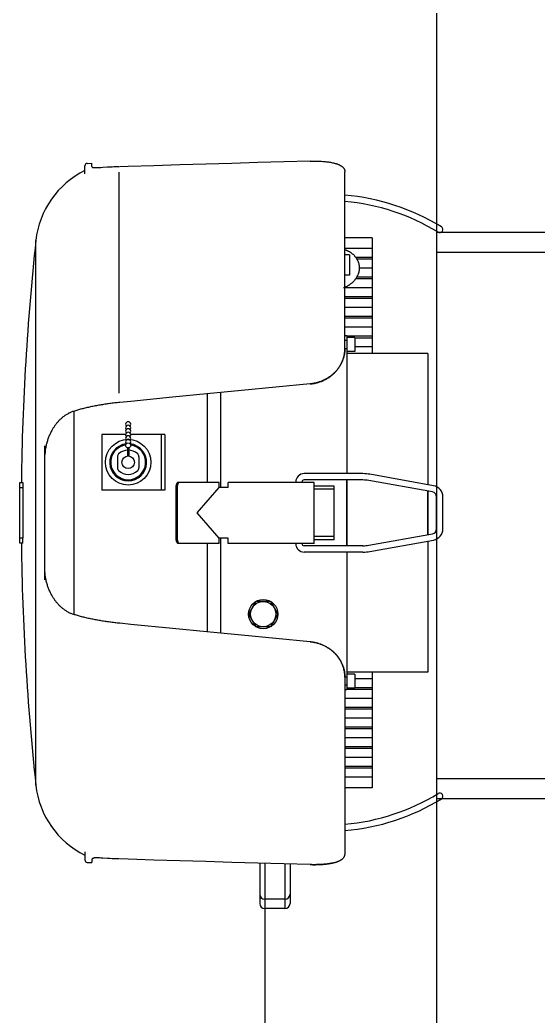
# Model space of a CAD drawing. Header units: millimetres. Extents: x -139278 to 641613, y -260926 to 217780.
# Drawn here: x 135089 to 135296.7, y 7132.3 to 7531.4 of the extents above; entities that cross this region are included whole.
import ezdxf

# ---------------------------------------------------------------- set-up
doc = ezdxf.new("R2010")
doc.units = ezdxf.units.MM

msp = doc.modelspace()

# ---------------------------------------------------------------- linework, layer by layer
msp.add_line((135256.165, 6631.019), (135256.165, 7556.408))
at = {"ltscale": 4}
for p, q in [((135115.053, 7469.758), (135115.053, 7472.937)), ((135116.014, 7473.95), (135117.891, 7474.048)), ((135117.891, 7472.705), (135117.891, 7474.048)), ((135219.246, 7399.723), (135219.246, 7470.739)), ((135128.81, 7381.874), (135128.81, 7470.352)), ((135095.399, 7333.93), (135095.399, 7443.012)), ((135230.2, 7444.113), (135219.246, 7444.113)), ((135230.2, 7444.113), (135230.2, 7397.783)), ((135256.165, 7446.359), (135370.465, 7446.359)), ((135230.2, 7439.813), (135219.246, 7439.813)), ((135221.079, 7437.253), (135219.246, 7437.253)), ((135221.079, 7437.253), (135221.079, 7429.145)), ((135230.2, 7436.229), (135223.634, 7436.229)), ((135230.2, 7435.513), (135224.09, 7435.513)), ((135256.165, 7438.359), (135370.465, 7438.359)), ((135230.2, 7431.929), (135225.032, 7431.929)), ((135221.079, 7429.145), (135219.246, 7429.145)), ((135230.2, 7427.629), (135223.492, 7427.629)), ((135230.2, 7428.346), (135223.965, 7428.346)), ((135230.2, 7424.046), (135218.753, 7424.046)), ((135230.2, 7420.462), (135219.246, 7420.462)), ((135230.2, 7419.746), (135219.246, 7419.746)), ((135230.2, 7416.162), (135219.246, 7416.162)), ((135230.2, 7412.579), (135219.246, 7412.579)), ((135230.2, 7411.862), (135219.246, 7411.862)), ((135230.2, 7408.279), (135219.246, 7408.279)), ((135220.065, 7404.878), (135219.246, 7404.878)), ((135220.065, 7402.952), (135219.246, 7402.952)), ((135220.065, 7404.878), (135220.065, 7397.783)), ((135230.2, 7404.695), (135220.065, 7404.695)), ((135223.25, 7404.118), (135220.065, 7404.118)), ((135220.065, 7404.118), (135220.065, 7398.543)), ((135223.25, 7404.118), (135223.25, 7398.543)), ((135230.2, 7403.979), (135223.25, 7403.979)), ((135220.065, 7399.709), (135219.245, 7399.709)), ((135230.2, 7400.395), (135223.25, 7400.395)), ((135223.25, 7398.543), (135220.065, 7398.543)), ((135252.498, 7397.783), (135220.065, 7397.783)), ((135220.065, 7397.783), (135220.065, 7349.638)), ((135252.498, 7397.783), (135252.498, 7345.212)), ((135164.105, 7381.593), (135164.105, 7346.142)), ((135169.388, 7382.107), (135169.388, 7344.115)), ((135110.602, 7374.654), (135110.602, 7293.268)), ((135131.392, 7365.35), (135121.854, 7365.35)), ((135121.854, 7365.35), (135121.854, 7343.052)), ((135147.106, 7365.35), (135133.395, 7365.35)), ((135145.671, 7365.35), (135145.671, 7343.052)), ((135147.106, 7365.35), (135147.106, 7343.052)), ((135099.039, 7333.93), (135099.039, 7360.801)), ((135132.14, 7359.983), (135132.14, 7356.722)), ((135132.647, 7359.983), (135132.647, 7356.722)), ((135128.086, 7356.435), (135128.086, 7351.966)), ((135136.701, 7356.435), (135136.701, 7351.966)), ((135226.489, 7349.638), (135202.882, 7349.638)), ((135226.489, 7347.105), (135202.882, 7347.105)), ((135220.065, 7320.755), (135220.065, 7347.105)), ((135220.065, 7347.105), (135220.065, 7320.755)), ((135254.771, 7344.803), (135229.27, 7349.39)), ((135089.005, 7346.092), (135090.138, 7346.112)), ((135089.005, 7321.767), (135089.005, 7346.092)), ((135089.005, 7344.066), (135090.185, 7344.086)), ((135147.106, 7343.052), (135121.854, 7343.052)), ((135151.652, 7322.934), (135151.652, 7344.926)), ((135152.152, 7322.934), (135152.152, 7344.926)), ((135168.881, 7346.142), (135152.581, 7346.142)), ((135160.102, 7333.93), (135168.881, 7344.115)), ((135168.881, 7344.115), (135168.881, 7346.142)), ((135172.428, 7344.115), (135168.881, 7344.115)), ((135172.428, 7344.115), (135172.428, 7346.142)), ((135206.885, 7346.142), (135172.428, 7346.142)), ((135199.537, 7346.142), (135199.537, 7346.294)), ((135202.071, 7346.142), (135202.071, 7346.294)), ((135206.885, 7321.718), (135206.885, 7346.142)), ((135214.992, 7344.672), (135206.885, 7344.672)), ((135214.992, 7343.456), (135206.885, 7343.456)), ((135214.992, 7323.187), (135214.992, 7344.672)), ((135254.322, 7342.309), (135228.822, 7346.896)), ((135252.498, 7325.222), (135252.498, 7342.637)), ((135252.498, 7342.637), (135252.498, 7325.222)), ((135255.991, 7327.545), (135255.991, 7340.315)), ((135258.524, 7327.545), (135258.524, 7340.315)), ((135095.399, 7224.848), (135095.399, 7333.93)), ((135099.039, 7307.058), (135099.039, 7333.93)), ((135168.881, 7323.745), (135160.102, 7333.93)), ((135090.185, 7323.773), (135089.005, 7323.794)), ((135172.428, 7323.745), (135168.881, 7323.745)), ((135168.881, 7321.718), (135168.881, 7323.745)), ((135169.388, 7323.745), (135169.388, 7285.81)), ((135172.428, 7321.718), (135172.428, 7323.745)), ((135214.992, 7324.403), (135206.885, 7324.403)), ((135214.992, 7323.187), (135206.885, 7323.187)), ((135228.822, 7320.963), (135254.322, 7325.55)), ((135229.27, 7318.47), (135254.771, 7323.057)), ((135090.138, 7321.747), (135089.005, 7321.767)), ((135168.881, 7321.718), (135152.581, 7321.718)), ((135164.105, 7321.718), (135164.105, 7286.324)), ((135206.885, 7321.718), (135172.428, 7321.718)), ((135199.537, 7321.566), (135199.537, 7321.718)), ((135202.071, 7321.566), (135202.071, 7321.718)), ((135226.489, 7320.755), (135202.882, 7320.755)), ((135252.498, 7322.648), (135252.498, 7270.077)), ((135226.489, 7318.221), (135202.882, 7318.221)), ((135220.065, 7318.221), (135220.065, 7270.077)), ((135183.591, 7298.456), (135180.665, 7293.388)), ((135189.442, 7298.456), (135183.591, 7298.456)), ((135189.442, 7298.456), (135192.368, 7293.388)), ((135180.665, 7293.388), (135183.591, 7288.32)), ((135192.368, 7293.388), (135189.442, 7288.32)), ((135189.442, 7288.32), (135183.591, 7288.32)), ((135220.065, 7268.151), (135219.245, 7268.151)), ((135219.246, 7268.136), (135219.246, 7197.121)), ((135220.065, 7270.077), (135220.065, 7262.982)), ((135252.498, 7270.077), (135220.065, 7270.077)), ((135223.25, 7269.316), (135220.065, 7269.316)), ((135220.065, 7269.316), (135220.065, 7263.742)), ((135223.25, 7269.316), (135223.25, 7263.742)), ((135230.2, 7267.464), (135223.25, 7267.464)), ((135230.2, 7270.077), (135230.2, 7223.747)), ((135220.065, 7264.907), (135219.246, 7264.907)), ((135223.25, 7263.742), (135220.065, 7263.742)), ((135230.2, 7263.164), (135220.065, 7263.164)), ((135230.2, 7263.881), (135223.25, 7263.881)), ((135220.065, 7262.982), (135219.246, 7262.982)), ((135230.2, 7259.581), (135219.246, 7259.581)), ((135230.2, 7255.998), (135219.246, 7255.998)), ((135230.2, 7255.281), (135219.246, 7255.281)), ((135230.2, 7251.697), (135219.246, 7251.697)), ((135230.2, 7248.114), (135219.246, 7248.114)), ((135230.2, 7247.397), (135219.246, 7247.397)), ((135230.2, 7243.814), (135219.246, 7243.814)), ((135230.2, 7240.23), (135219.246, 7240.23)), ((135230.2, 7239.514), (135219.246, 7239.514)), ((135230.2, 7235.93), (135219.246, 7235.93)), ((135230.2, 7232.347), (135219.246, 7232.347)), ((135230.2, 7231.63), (135219.246, 7231.63)), ((135230.2, 7228.047), (135219.246, 7228.047)), ((135256.165, 7227.469), (135370.465, 7227.469)), ((135230.2, 7223.747), (135219.246, 7223.747)), ((135256.165, 7219.469), (135370.465, 7219.469)), ((135115.053, 7198.101), (135115.053, 7194.922)), ((135116.014, 7193.91), (135117.891, 7193.812)), ((135117.891, 7195.154), (135117.891, 7193.812)), ((135185.098, 7193.586), (135185.098, 7177.397)), ((135187.125, 7193.528), (135187.125, 7175.37)), ((135195.233, 7193.296), (135195.233, 7175.37)), ((135197.26, 7193.239), (135197.26, 7177.397)), ((135195.233, 7179.144), (135187.125, 7179.144)), ((135195.233, 7175.37), (135187.125, 7175.37)), ((135187.125, 7175.37), (135187.125, 7064.331))]:
    msp.add_line(p, q, dxfattribs=at)
for points in [[(135205.367, 7474.848), (135194.835, 7474.552), (135184.339, 7474.252), (135173.88, 7473.948), (135163.459, 7473.639), (135153.075, 7473.326), (135142.729, 7473.009), (135132.421, 7472.687), (135128.994, 7472.579)], [(135205.367, 7474.848), (135205.887, 7474.86), (135206.405, 7474.867), (135206.92, 7474.869), (135207.432, 7474.866), (135207.939, 7474.859), (135208.442, 7474.846), (135208.94, 7474.828), (135209.433, 7474.805), (135209.918, 7474.776), (135210.397, 7474.743), (135210.869, 7474.704), (135211.332, 7474.66), (135211.787, 7474.611), (135212.232, 7474.556), (135212.668, 7474.496), (135213.094, 7474.431), (135213.509, 7474.361), (135213.913, 7474.285), (135214.305, 7474.204), (135214.685, 7474.117), (135214.899, 7474.064), (135215.11, 7474.01), (135215.316, 7473.953), (135215.517, 7473.895), (135215.714, 7473.835), (135215.906, 7473.774), (135216.093, 7473.71), (135216.276, 7473.645), (135216.454, 7473.578), (135216.626, 7473.51), (135216.794, 7473.439), (135216.957, 7473.367), (135217.114, 7473.293), (135217.266, 7473.218), (135217.413, 7473.141), (135217.555, 7473.062), (135217.691, 7472.982), (135217.821, 7472.9), (135217.947, 7472.816), (135218.066, 7472.731), (135218.18, 7472.644), (135218.289, 7472.556), (135218.391, 7472.466), (135218.488, 7472.375), (135218.58, 7472.282), (135218.665, 7472.188), (135218.745, 7472.092), (135218.819, 7471.995), (135218.887, 7471.897), (135218.949, 7471.797), (135219.005, 7471.697), (135219.056, 7471.595), (135219.1, 7471.491), (135219.139, 7471.387), (135219.171, 7471.281), (135219.198, 7471.175), (135219.219, 7471.067), (135219.234, 7470.959), (135219.243, 7470.849), (135219.246, 7470.739)], [(135117.997, 7472.48), (135117.959, 7472.525), (135117.929, 7472.571), (135117.908, 7472.616), (135117.901, 7472.638), (135117.895, 7472.661), (135117.892, 7472.683), (135117.891, 7472.705)], [(135117.997, 7472.48), (135118.032, 7472.445), (135118.071, 7472.412), (135118.115, 7472.379), (135118.164, 7472.348), (135118.218, 7472.319), (135118.276, 7472.291), (135118.339, 7472.267), (135118.406, 7472.245), (135118.478, 7472.227), (135118.555, 7472.213)], [(135128.73, 7472.571), (135128.042, 7472.551), (135127.362, 7472.527), (135126.691, 7472.501), (135126.032, 7472.471), (135125.07, 7472.424), (135124.147, 7472.373), (135122.177, 7472.259), (135121.425, 7472.217), (135120.957, 7472.195), (135120.518, 7472.176), (135120.109, 7472.164), (135119.823, 7472.159), (135119.555, 7472.157), (135119.305, 7472.16), (135119.074, 7472.168), (135118.931, 7472.176), (135118.797, 7472.186), (135118.671, 7472.198), (135118.555, 7472.213)], [(135219.246, 7439.365), (135219.316, 7439.345), (135219.466, 7439.301), (135219.614, 7439.253), (135219.761, 7439.202), (135219.907, 7439.148), (135220.053, 7439.091), (135220.197, 7439.03), (135220.34, 7438.967), (135220.483, 7438.9), (135220.624, 7438.831), (135220.764, 7438.759), (135220.902, 7438.683), (135221.04, 7438.605), (135221.176, 7438.523), (135221.333, 7438.425), (135221.488, 7438.323), (135221.641, 7438.217), (135221.792, 7438.107), (135221.941, 7437.994), (135222.088, 7437.877), (135222.232, 7437.757), (135222.374, 7437.633), (135222.513, 7437.506), (135222.65, 7437.376), (135222.784, 7437.242), (135222.915, 7437.106), (135223.043, 7436.966), (135223.168, 7436.824), (135223.29, 7436.678), (135223.409, 7436.53), (135223.524, 7436.38), (135223.636, 7436.226), (135223.744, 7436.071), (135223.848, 7435.913), (135223.949, 7435.753), (135224.046, 7435.591), (135224.138, 7435.426), (135224.227, 7435.26), (135224.312, 7435.092), (135224.392, 7434.922), (135224.467, 7434.751), (135224.539, 7434.578), (135224.606, 7434.404), (135224.668, 7434.228), (135224.725, 7434.052), (135224.778, 7433.874), (135224.826, 7433.695), (135224.869, 7433.515), (135224.907, 7433.335), (135224.94, 7433.154), (135224.968, 7432.972), (135224.991, 7432.79), (135225.009, 7432.608), (135225.022, 7432.425), (135225.03, 7432.24), (135225.033, 7432.056), (135225.031, 7431.871), (135225.023, 7431.686), (135225.01, 7431.502), (135224.992, 7431.318), (135224.969, 7431.134), (135224.941, 7430.951), (135224.908, 7430.768), (135224.869, 7430.587), (135224.826, 7430.406), (135224.778, 7430.226), (135224.726, 7430.046), (135224.668, 7429.868), (135224.606, 7429.692), (135224.54, 7429.516), (135224.469, 7429.342), (135224.393, 7429.169), (135224.314, 7428.997), (135224.23, 7428.827), (135224.142, 7428.659), (135224.05, 7428.492), (135223.954, 7428.328), (135223.855, 7428.165), (135223.751, 7428.004), (135223.644, 7427.844), (135223.534, 7427.687), (135223.42, 7427.532), (135223.303, 7427.38), (135223.183, 7427.229), (135223.06, 7427.081), (135222.934, 7426.935), (135222.805, 7426.791), (135222.674, 7426.65), (135222.54, 7426.512), (135222.403, 7426.376), (135222.264, 7426.242), (135222.122, 7426.111), (135221.979, 7425.983), (135221.833, 7425.858), (135221.687, 7425.737), (135221.539, 7425.619), (135221.389, 7425.504), (135221.238, 7425.391), (135221.085, 7425.281), (135220.93, 7425.175), (135220.774, 7425.071), (135220.616, 7424.97), (135220.457, 7424.872), (135220.296, 7424.777), (135220.134, 7424.685), (135219.971, 7424.596), (135219.806, 7424.51), (135219.64, 7424.428), (135219.473, 7424.348), (135219.305, 7424.272), (135219.246, 7424.246)], [(135219.246, 7399.723), (135219.244, 7399.495), (135219.237, 7399.266), (135219.227, 7399.037), (135219.212, 7398.808), (135219.193, 7398.579), (135219.17, 7398.35), (135219.143, 7398.121), (135219.111, 7397.893), (135219.076, 7397.664), (135219.036, 7397.436), (135218.992, 7397.208), (135218.944, 7396.981), (135218.891, 7396.754), (135218.835, 7396.528), (135218.774, 7396.303), (135218.709, 7396.078), (135218.641, 7395.854), (135218.568, 7395.631), (135218.491, 7395.408), (135218.41, 7395.187), (135218.325, 7394.967), (135218.235, 7394.748), (135218.142, 7394.53), (135218.045, 7394.313), (135217.944, 7394.098), (135217.839, 7393.884), (135217.73, 7393.671), (135217.618, 7393.46), (135217.501, 7393.251), (135217.381, 7393.043), (135217.257, 7392.836), (135217.129, 7392.632), (135216.997, 7392.429), (135216.862, 7392.229), (135216.723, 7392.03), (135216.581, 7391.833), (135216.435, 7391.638), (135216.286, 7391.445), (135216.133, 7391.255), (135215.976, 7391.067), (135215.782, 7390.841), (135215.583, 7390.62), (135215.379, 7390.401), (135215.17, 7390.187), (135214.957, 7389.976), (135214.739, 7389.769), (135214.516, 7389.566), (135214.289, 7389.367), (135214.058, 7389.173), (135213.823, 7388.982), (135213.584, 7388.796), (135213.341, 7388.615), (135213.093, 7388.438), (135212.842, 7388.265), (135212.588, 7388.097), (135212.33, 7387.934), (135212.068, 7387.776), (135211.803, 7387.623), (135211.535, 7387.474), (135211.264, 7387.331), (135210.99, 7387.193), (135210.712, 7387.059), (135210.432, 7386.932), (135210.15, 7386.809), (135209.865, 7386.692), (135209.577, 7386.58), (135209.287, 7386.473), (135208.995, 7386.372), (135208.701, 7386.277), (135208.405, 7386.187), (135208.108, 7386.102), (135207.808, 7386.024), (135207.507, 7385.95), (135207.205, 7385.883), (135206.901, 7385.822), (135206.596, 7385.766), (135206.29, 7385.716), (135205.983, 7385.672), (135205.676, 7385.633), (135205.367, 7385.601)], [(135205.377, 7385.555), (135205.731, 7385.593), (135206.084, 7385.639), (135206.435, 7385.692), (135206.785, 7385.752), (135207.134, 7385.819), (135207.48, 7385.894), (135207.825, 7385.976), (135208.167, 7386.065), (135208.507, 7386.162), (135208.844, 7386.265), (135209.179, 7386.375), (135209.51, 7386.493), (135209.839, 7386.617), (135210.164, 7386.748), (135210.486, 7386.886), (135210.804, 7387.031), (135211.118, 7387.182), (135211.429, 7387.34), (135211.735, 7387.504), (135212.037, 7387.674), (135212.335, 7387.851), (135212.628, 7388.034), (135212.917, 7388.224), (135213.201, 7388.419), (135213.479, 7388.62), (135213.753, 7388.827), (135214.021, 7389.04), (135214.284, 7389.258), (135214.542, 7389.482), (135214.793, 7389.711), (135215.039, 7389.945), (135215.279, 7390.185), (135215.513, 7390.43), (135215.741, 7390.679), (135215.962, 7390.933), (135216.177, 7391.192), (135216.386, 7391.455), (135216.588, 7391.723), (135216.783, 7391.995), (135216.971, 7392.271), (135217.152, 7392.551), (135217.327, 7392.834), (135217.494, 7393.122), (135217.654, 7393.412), (135217.807, 7393.707), (135217.952, 7394.004), (135218.09, 7394.304), (135218.221, 7394.608), (135218.344, 7394.914), (135218.459, 7395.222), (135218.566, 7395.533), (135218.666, 7395.847), (135218.758, 7396.162), (135218.843, 7396.479), (135218.919, 7396.798), (135218.987, 7397.119), (135219.048, 7397.441), (135219.1, 7397.765), (135219.145, 7398.089), (135219.181, 7398.415), (135219.209, 7398.741), (135219.229, 7399.068), (135219.242, 7399.395), (135219.246, 7399.723)], [(135205.367, 7385.601), (135191.56, 7384.263), (135177.753, 7382.922), (135163.947, 7381.578), (135150.141, 7380.231), (135133.399, 7378.594), (135128.996, 7378.163)], [(135128.996, 7378.163), (135128.496, 7378.113), (135127.996, 7378.06), (135127.497, 7378.006), (135126.999, 7377.949), (135126.502, 7377.89), (135126.005, 7377.829), (135125.509, 7377.766), (135125.015, 7377.701), (135124.522, 7377.634), (135124.03, 7377.564), (135123.539, 7377.493), (135123.05, 7377.419), (135122.563, 7377.343), (135122.078, 7377.266), (135121.594, 7377.186), (135121.113, 7377.104), (135120.633, 7377.021), (135120.156, 7376.935), (135119.681, 7376.848), (135119.208, 7376.758), (135118.738, 7376.667), (135118.271, 7376.574), (135117.806, 7376.478), (135117.344, 7376.381), (135116.885, 7376.283), (135116.429, 7376.182), (135115.976, 7376.08), (135115.527, 7375.976), (135115.081, 7375.87), (135114.638, 7375.762), (135114.198, 7375.653), (135113.763, 7375.542), (135113.331, 7375.43), (135112.903, 7375.315), (135112.478, 7375.2), (135112.058, 7375.082), (135111.642, 7374.964), (135111.23, 7374.843), (135110.823, 7374.721), (135110.419, 7374.598)], [(135110.419, 7374.598), (135110.141, 7374.503), (135109.866, 7374.402), (135109.595, 7374.295), (135109.326, 7374.181), (135109.061, 7374.061), (135108.798, 7373.936), (135108.539, 7373.805), (135108.284, 7373.669), (135108.032, 7373.527), (135107.783, 7373.381), (135107.537, 7373.229), (135107.295, 7373.073), (135107.057, 7372.912), (135106.822, 7372.746), (135106.59, 7372.576), (135106.362, 7372.402), (135106.137, 7372.223), (135105.916, 7372.041), (135105.699, 7371.854), (135105.485, 7371.664), (135105.274, 7371.471), (135105.067, 7371.273), (135104.864, 7371.072), (135104.664, 7370.868), (135104.467, 7370.66), (135104.274, 7370.45), (135104.085, 7370.236), (135103.899, 7370.019), (135103.716, 7369.799), (135103.537, 7369.576), (135103.362, 7369.351), (135103.189, 7369.122), (135103.02, 7368.892), (135102.855, 7368.658), (135102.693, 7368.422), (135102.534, 7368.183), (135102.379, 7367.942), (135102.227, 7367.699), (135102.078, 7367.453), (135101.933, 7367.205), (135101.753, 7366.887), (135101.579, 7366.565), (135101.409, 7366.24), (135101.245, 7365.911), (135101.086, 7365.578), (135100.932, 7365.242), (135100.784, 7364.901), (135100.64, 7364.557), (135100.502, 7364.208), (135100.368, 7363.856), (135100.24, 7363.5), (135100.117, 7363.139), (135099.999, 7362.774), (135099.886, 7362.404), (135099.778, 7362.029), (135099.677, 7361.648), (135099.58, 7361.261), (135099.49, 7360.867), (135099.405, 7360.465), (135099.327, 7360.055), (135099.279, 7359.777), (135099.233, 7359.493), (135099.192, 7359.205), (135099.154, 7358.913), (135099.121, 7358.617), (135099.093, 7358.318), (135099.07, 7358.017), (135099.053, 7357.716), (135099.043, 7357.415), (135099.039, 7357.114)], [(135090.185, 7344.086), (135090.166, 7342.055), (135090.152, 7340.024), (135090.142, 7337.992), (135090.136, 7335.961), (135090.134, 7333.93), (135090.136, 7331.898), (135090.142, 7329.867), (135090.152, 7327.836), (135090.166, 7325.805), (135090.185, 7323.773)], [(135090.138, 7346.112), (135090.14, 7346.111), (135090.146, 7346.098), (135090.153, 7346.056), (135090.162, 7345.958), (135090.172, 7345.771), (135090.179, 7345.519), (135090.185, 7345.145), (135090.188, 7344.713), (135090.185, 7344.086)], [(135152.581, 7346.142), (135152.535, 7346.14), (135152.49, 7346.136), (135152.444, 7346.129), (135152.399, 7346.118), (135152.355, 7346.105), (135152.311, 7346.089), (135152.268, 7346.071), (135152.225, 7346.049), (135152.184, 7346.025), (135152.143, 7345.998), (135152.103, 7345.969), (135152.065, 7345.937), (135152.028, 7345.902), (135151.992, 7345.866), (135151.957, 7345.827), (135151.924, 7345.786), (135151.893, 7345.742), (135151.863, 7345.697), (135151.835, 7345.65), (135151.809, 7345.601), (135151.784, 7345.551), (135151.762, 7345.499), (135151.741, 7345.446), (135151.723, 7345.391), (135151.706, 7345.335), (135151.692, 7345.279), (135151.68, 7345.221), (135151.67, 7345.163), (135151.662, 7345.104), (135151.657, 7345.045), (135151.653, 7344.985), (135151.652, 7344.926)], [(135153.08, 7346.142), (135153.035, 7346.14), (135152.99, 7346.136), (135152.944, 7346.129), (135152.899, 7346.118), (135152.855, 7346.105), (135152.811, 7346.089), (135152.768, 7346.071), (135152.725, 7346.049), (135152.684, 7346.025), (135152.643, 7345.998), (135152.603, 7345.969), (135152.565, 7345.937), (135152.527, 7345.902), (135152.492, 7345.866), (135152.457, 7345.827), (135152.424, 7345.786), (135152.393, 7345.742), (135152.363, 7345.697), (135152.335, 7345.65), (135152.309, 7345.601), (135152.284, 7345.551), (135152.262, 7345.499), (135152.241, 7345.446), (135152.223, 7345.391), (135152.206, 7345.335), (135152.192, 7345.279), (135152.18, 7345.221), (135152.17, 7345.163), (135152.162, 7345.104), (135152.157, 7345.045), (135152.153, 7344.985), (135152.152, 7344.926)], [(135090.138, 7321.747), (135090.14, 7321.749), (135090.146, 7321.761), (135090.153, 7321.803), (135090.162, 7321.901), (135090.172, 7322.088), (135090.179, 7322.34), (135090.185, 7322.714), (135090.188, 7323.147), (135090.185, 7323.773)], [(135151.652, 7322.934), (135151.653, 7322.874), (135151.657, 7322.815), (135151.662, 7322.756), (135151.67, 7322.697), (135151.68, 7322.638), (135151.692, 7322.581), (135151.706, 7322.524), (135151.723, 7322.469), (135151.741, 7322.414), (135151.762, 7322.361), (135151.784, 7322.309), (135151.809, 7322.258), (135151.835, 7322.21), (135151.863, 7322.162), (135151.893, 7322.117), (135151.924, 7322.074), (135151.957, 7322.033), (135151.992, 7321.994), (135152.028, 7321.957), (135152.065, 7321.923), (135152.103, 7321.891), (135152.143, 7321.861), (135152.184, 7321.835), (135152.225, 7321.81), (135152.268, 7321.789), (135152.311, 7321.77), (135152.355, 7321.754), (135152.399, 7321.741), (135152.444, 7321.731), (135152.49, 7321.724), (135152.535, 7321.719), (135152.581, 7321.718)], [(135152.152, 7322.934), (135152.153, 7322.874), (135152.157, 7322.815), (135152.162, 7322.756), (135152.17, 7322.697), (135152.18, 7322.638), (135152.192, 7322.581), (135152.206, 7322.524), (135152.223, 7322.469), (135152.241, 7322.414), (135152.262, 7322.361), (135152.284, 7322.309), (135152.309, 7322.258), (135152.335, 7322.21), (135152.363, 7322.162), (135152.393, 7322.117), (135152.424, 7322.074), (135152.457, 7322.033), (135152.492, 7321.994), (135152.527, 7321.957), (135152.565, 7321.923), (135152.603, 7321.891), (135152.643, 7321.861), (135152.684, 7321.835), (135152.725, 7321.81), (135152.768, 7321.789), (135152.811, 7321.77), (135152.855, 7321.754), (135152.899, 7321.741), (135152.944, 7321.731), (135152.99, 7321.724), (135153.035, 7321.719), (135153.08, 7321.718)], [(135110.419, 7293.261), (135110.141, 7293.356), (135109.866, 7293.457), (135109.595, 7293.565), (135109.326, 7293.679), (135109.061, 7293.798), (135108.798, 7293.923), (135108.539, 7294.054), (135108.284, 7294.191), (135108.032, 7294.332), (135107.783, 7294.479), (135107.537, 7294.63), (135107.295, 7294.787), (135107.057, 7294.948), (135106.822, 7295.113), (135106.59, 7295.283), (135106.362, 7295.458), (135106.137, 7295.636), (135105.916, 7295.819), (135105.699, 7296.005), (135105.485, 7296.195), (135105.274, 7296.389), (135105.067, 7296.586), (135104.864, 7296.787), (135104.664, 7296.992), (135104.467, 7297.199), (135104.274, 7297.41), (135104.085, 7297.624), (135103.899, 7297.841), (135103.716, 7298.061), (135103.537, 7298.283), (135103.362, 7298.509), (135103.189, 7298.737), (135103.02, 7298.968), (135102.855, 7299.202), (135102.693, 7299.438), (135102.534, 7299.676), (135102.379, 7299.917), (135102.227, 7300.161), (135102.078, 7300.407), (135101.933, 7300.655), (135101.753, 7300.973), (135101.579, 7301.294), (135101.409, 7301.619), (135101.245, 7301.948), (135101.086, 7302.281), (135100.932, 7302.618), (135100.784, 7302.958), (135100.64, 7303.303), (135100.502, 7303.651), (135100.368, 7304.003), (135100.24, 7304.36), (135100.117, 7304.721), (135099.999, 7305.086), (135099.886, 7305.456), (135099.778, 7305.831), (135099.677, 7306.212), (135099.58, 7306.599), (135099.49, 7306.993), (135099.405, 7307.395), (135099.327, 7307.805), (135099.279, 7308.083), (135099.233, 7308.366), (135099.192, 7308.654), (135099.154, 7308.947), (135099.121, 7309.243), (135099.093, 7309.542), (135099.07, 7309.842), (135099.053, 7310.143), (135099.043, 7310.445), (135099.039, 7310.746)], [(135128.996, 7289.697), (135128.496, 7289.747), (135127.996, 7289.799), (135127.497, 7289.854), (135126.999, 7289.91), (135126.502, 7289.969), (135126.005, 7290.03), (135125.509, 7290.093), (135125.015, 7290.159), (135124.522, 7290.226), (135124.03, 7290.295), (135123.539, 7290.367), (135123.05, 7290.44), (135122.563, 7290.516), (135122.078, 7290.594), (135121.594, 7290.673), (135121.113, 7290.755), (135120.633, 7290.839), (135120.156, 7290.924), (135119.681, 7291.012), (135119.208, 7291.101), (135118.738, 7291.193), (135118.271, 7291.286), (135117.806, 7291.381), (135117.344, 7291.478), (135116.885, 7291.577), (135116.429, 7291.677), (135115.976, 7291.78), (135115.527, 7291.884), (135115.081, 7291.99), (135114.638, 7292.097), (135114.198, 7292.207), (135113.763, 7292.317), (135113.331, 7292.43), (135112.903, 7292.544), (135112.478, 7292.66), (135112.058, 7292.777), (135111.642, 7292.896), (135111.23, 7293.016), (135110.823, 7293.138), (135110.419, 7293.261)], [(135128.996, 7289.697), (135129.002, 7289.731), (135129.005, 7289.74), (135129.006, 7289.742)], [(135205.367, 7282.259), (135191.56, 7283.597), (135177.753, 7284.938), (135163.947, 7286.282), (135150.141, 7287.628), (135133.399, 7289.265), (135128.996, 7289.697)], [(135219.246, 7268.136), (135219.244, 7268.365), (135219.237, 7268.594), (135219.227, 7268.823), (135219.212, 7269.051), (135219.193, 7269.28), (135219.17, 7269.509), (135219.143, 7269.738), (135219.111, 7269.967), (135219.076, 7270.195), (135219.036, 7270.423), (135218.992, 7270.651), (135218.944, 7270.878), (135218.891, 7271.105), (135218.835, 7271.331), (135218.774, 7271.557), (135218.709, 7271.782), (135218.641, 7272.006), (135218.568, 7272.229), (135218.491, 7272.451), (135218.41, 7272.672), (135218.325, 7272.893), (135218.235, 7273.112), (135218.142, 7273.33), (135218.045, 7273.546), (135217.944, 7273.762), (135217.839, 7273.976), (135217.73, 7274.188), (135217.618, 7274.399), (135217.501, 7274.609), (135217.381, 7274.817), (135217.257, 7275.023), (135217.129, 7275.228), (135216.997, 7275.43), (135216.862, 7275.631), (135216.723, 7275.83), (135216.581, 7276.027), (135216.435, 7276.221), (135216.286, 7276.414), (135216.133, 7276.605), (135215.976, 7276.793), (135215.782, 7277.018), (135215.583, 7277.24), (135215.379, 7277.458), (135215.17, 7277.673), (135214.957, 7277.884), (135214.739, 7278.09), (135214.516, 7278.293), (135214.289, 7278.492), (135214.058, 7278.687), (135213.823, 7278.877), (135213.584, 7279.063), (135213.341, 7279.245), (135213.093, 7279.422), (135212.842, 7279.594), (135212.588, 7279.762), (135212.33, 7279.925), (135212.068, 7280.083), (135211.803, 7280.237), (135211.535, 7280.385), (135211.264, 7280.529), (135210.99, 7280.667), (135210.712, 7280.8), (135210.432, 7280.928), (135210.15, 7281.051), (135209.865, 7281.168), (135209.577, 7281.28), (135209.287, 7281.386), (135208.995, 7281.487), (135208.701, 7281.583), (135208.405, 7281.673), (135208.108, 7281.757), (135207.808, 7281.836), (135207.507, 7281.909), (135207.205, 7281.976), (135206.901, 7282.038), (135206.596, 7282.094), (135206.29, 7282.144), (135205.983, 7282.188), (135205.676, 7282.226), (135205.367, 7282.259)], [(135205.377, 7282.305), (135205.731, 7282.267), (135206.084, 7282.221), (135206.435, 7282.168), (135206.785, 7282.108), (135207.134, 7282.04), (135207.48, 7281.965), (135207.825, 7281.883), (135208.167, 7281.794), (135208.507, 7281.698), (135208.844, 7281.595), (135209.179, 7281.484), (135209.51, 7281.367), (135209.839, 7281.243), (135210.164, 7281.111), (135210.486, 7280.974), (135210.804, 7280.829), (135211.118, 7280.678), (135211.429, 7280.52), (135211.735, 7280.356), (135212.037, 7280.185), (135212.335, 7280.008), (135212.628, 7279.825), (135212.917, 7279.636), (135213.201, 7279.441), (135213.479, 7279.239), (135213.753, 7279.032), (135214.021, 7278.82), (135214.284, 7278.601), (135214.542, 7278.378), (135214.793, 7278.148), (135215.039, 7277.914), (135215.279, 7277.675), (135215.513, 7277.43), (135215.741, 7277.181), (135215.962, 7276.926), (135216.177, 7276.668), (135216.386, 7276.404), (135216.588, 7276.137), (135216.783, 7275.865), (135216.971, 7275.589), (135217.152, 7275.309), (135217.327, 7275.025), (135217.494, 7274.738), (135217.654, 7274.447), (135217.807, 7274.153), (135217.952, 7273.856), (135218.09, 7273.555), (135218.221, 7273.252), (135218.344, 7272.946), (135218.459, 7272.637), (135218.566, 7272.326), (135218.666, 7272.013), (135218.758, 7271.697), (135218.843, 7271.38), (135218.919, 7271.061), (135218.987, 7270.74), (135219.048, 7270.418), (135219.1, 7270.095), (135219.145, 7269.77), (135219.181, 7269.445), (135219.209, 7269.118), (135219.229, 7268.791), (135219.242, 7268.464), (135219.246, 7268.136)], [(135117.997, 7195.38), (135117.959, 7195.334), (135117.929, 7195.289), (135117.908, 7195.244), (135117.901, 7195.221), (135117.895, 7195.199), (135117.892, 7195.176), (135117.891, 7195.154)], [(135117.997, 7195.38), (135118.032, 7195.414), (135118.071, 7195.448), (135118.115, 7195.48), (135118.164, 7195.511), (135118.218, 7195.541), (135118.276, 7195.568), (135118.339, 7195.593), (135118.406, 7195.615), (135118.478, 7195.633), (135118.555, 7195.646)], [(135128.73, 7195.288), (135128.042, 7195.309), (135127.362, 7195.332), (135126.691, 7195.359), (135126.032, 7195.388), (135125.07, 7195.436), (135124.147, 7195.486), (135122.177, 7195.601), (135121.425, 7195.642), (135120.957, 7195.665), (135120.518, 7195.683), (135120.109, 7195.696), (135119.823, 7195.701), (135119.555, 7195.702), (135119.305, 7195.699), (135119.074, 7195.691), (135118.931, 7195.684), (135118.797, 7195.674), (135118.671, 7195.661), (135118.555, 7195.646)], [(135205.367, 7193.012), (135194.835, 7193.307), (135184.339, 7193.607), (135173.88, 7193.912), (135163.459, 7194.221), (135153.075, 7194.534), (135142.729, 7194.851), (135132.421, 7195.173), (135128.994, 7195.281)], [(135205.367, 7193.012), (135205.887, 7193), (135206.405, 7192.992), (135206.92, 7192.99), (135207.432, 7192.993), (135207.939, 7193.001), (135208.442, 7193.014), (135208.94, 7193.032), (135209.433, 7193.055), (135209.918, 7193.083), (135210.397, 7193.117), (135210.869, 7193.155), (135211.332, 7193.199), (135211.787, 7193.249), (135212.232, 7193.303), (135212.668, 7193.363), (135213.094, 7193.428), (135213.509, 7193.499), (135213.913, 7193.575), (135214.305, 7193.656), (135214.685, 7193.743), (135214.899, 7193.795), (135215.11, 7193.85), (135215.316, 7193.906), (135215.517, 7193.964), (135215.714, 7194.024), (135215.906, 7194.086), (135216.093, 7194.149), (135216.276, 7194.214), (135216.454, 7194.281), (135216.626, 7194.35), (135216.794, 7194.42), (135216.957, 7194.492), (135217.114, 7194.566), (135217.266, 7194.642), (135217.413, 7194.719), (135217.555, 7194.798), (135217.691, 7194.878), (135217.821, 7194.96), (135217.947, 7195.044), (135218.066, 7195.129), (135218.18, 7195.216), (135218.289, 7195.304), (135218.391, 7195.394), (135218.488, 7195.485), (135218.58, 7195.578), (135218.665, 7195.672), (135218.745, 7195.767), (135218.819, 7195.864), (135218.887, 7195.963), (135218.949, 7196.062), (135219.005, 7196.163), (135219.056, 7196.265), (135219.1, 7196.368), (135219.139, 7196.473), (135219.171, 7196.578), (135219.198, 7196.685), (135219.219, 7196.792), (135219.234, 7196.901), (135219.243, 7197.01), (135219.246, 7197.121)], [(135214.685, 7193.743), (135214.305, 7193.656), (135213.913, 7193.575), (135213.509, 7193.499), (135213.094, 7193.428), (135212.668, 7193.363), (135212.232, 7193.303), (135211.787, 7193.249), (135211.332, 7193.199), (135210.869, 7193.155), (135210.397, 7193.117), (135209.918, 7193.083), (135209.433, 7193.055), (135208.94, 7193.032), (135208.442, 7193.014), (135207.939, 7193.001), (135207.432, 7192.993), (135206.92, 7192.99), (135206.405, 7192.992), (135205.887, 7193), (135205.367, 7193.012)]]:
    msp.add_lwpolyline(points, dxfattribs=at)
for centre, radius in [((135132.393, 7354.201), 9.122), ((135132.393, 7360.965), 1.014), ((135132.393, 7354.201), 2.534), ((135186.517, 7293.388), 5.879), ((135186.517, 7293.388), 5.068)]:
    msp.add_circle(centre, radius, dxfattribs=at)
for centre, radius, start, end in [((135130.667, 7439.194), 35.474, 116.11316, 173.82162), ((135116.067, 7472.937), 1.014, 93, 180), ((135211.661, 7372.867), 88.685, 58.55402, 85.09381), ((135211.661, 7372.867), 86.151, 58.55402, 84.94914), ((135257.266, 7447.447), 1.267, 238.55402, 58.55402), ((136103.056, 7333.93), 1013.544, 173.821605, 179.311862), ((135132.393, 7369.424), 1.014, 315.93045, 224.06955), ((135132.393, 7368.014), 1.014, 315.93045, 224.06955), ((135132.393, 7366.604), 1.014, 315.93045, 224.06955), ((135132.393, 7365.194), 1.014, 315.93045, 224.06955), ((135132.393, 7363.784), 1.014, 315.93045, 224.06955), ((135132.393, 7362.375), 1.014, 315.93045, 224.06955), ((135132.393, 7354.201), 7.399, 96.40211, 270), ((135132.393, 7354.201), 6.993, 98.23125, 270), ((135132.393, 7353.491), 5.574, 46.56746, 133.43254), ((135132.393, 7354.201), 7.399, 270, 83.59789), ((135132.393, 7354.201), 6.993, 270, 81.76875), ((135129.606, 7356.435), 1.52, 133.43254, 180), ((135135.181, 7356.435), 1.52, 0, 46.56746), ((135129.606, 7351.966), 1.52, 180, 226.56746), ((135135.181, 7351.966), 1.52, 313.43254, 0), ((135132.393, 7354.91), 5.574, 226.56746, 313.43254), ((135202.882, 7346.294), 3.344, 90, 180), ((135202.882, 7346.294), 0.811, 90, 180), ((135226.489, 7333.93), 15.708, 79.80259, 90), ((135226.489, 7333.93), 13.175, 79.80259, 90), ((135253.964, 7340.315), 4.56, 0, 79.80259), ((135253.964, 7340.315), 2.027, 0, 79.80259), ((135253.964, 7327.545), 2.027, 280.19741, 0), ((135253.964, 7327.545), 4.56, 280.19741, 0), ((136103.056, 7333.93), 1013.544, 180.688138, 186.178395), ((135202.882, 7321.566), 3.344, 180, 270), ((135202.882, 7321.566), 0.811, 180, 270), ((135226.489, 7333.93), 13.175, 270, 280.19741), ((135226.489, 7333.93), 15.708, 270, 280.19741), ((135130.667, 7228.665), 35.474, 186.17838, 243.88684), ((135211.661, 7294.992), 86.151, 275.05086, 301.44598), ((135211.661, 7294.992), 88.685, 274.9062, 301.44598), ((135257.266, 7220.413), 1.267, 301.44598, 121.44598), ((135116.067, 7194.922), 1.014, 180, 267), ((135187.125, 7181.171), 2.027, 180, 270), ((135195.233, 7181.171), 2.027, 270, 0), ((135187.125, 7177.397), 2.027, 180, 270), ((135195.233, 7177.397), 2.027, 270, 0)]:
    msp.add_arc(centre, radius, start, end, dxfattribs=at)

doc.saveas('drawing.dxf')
